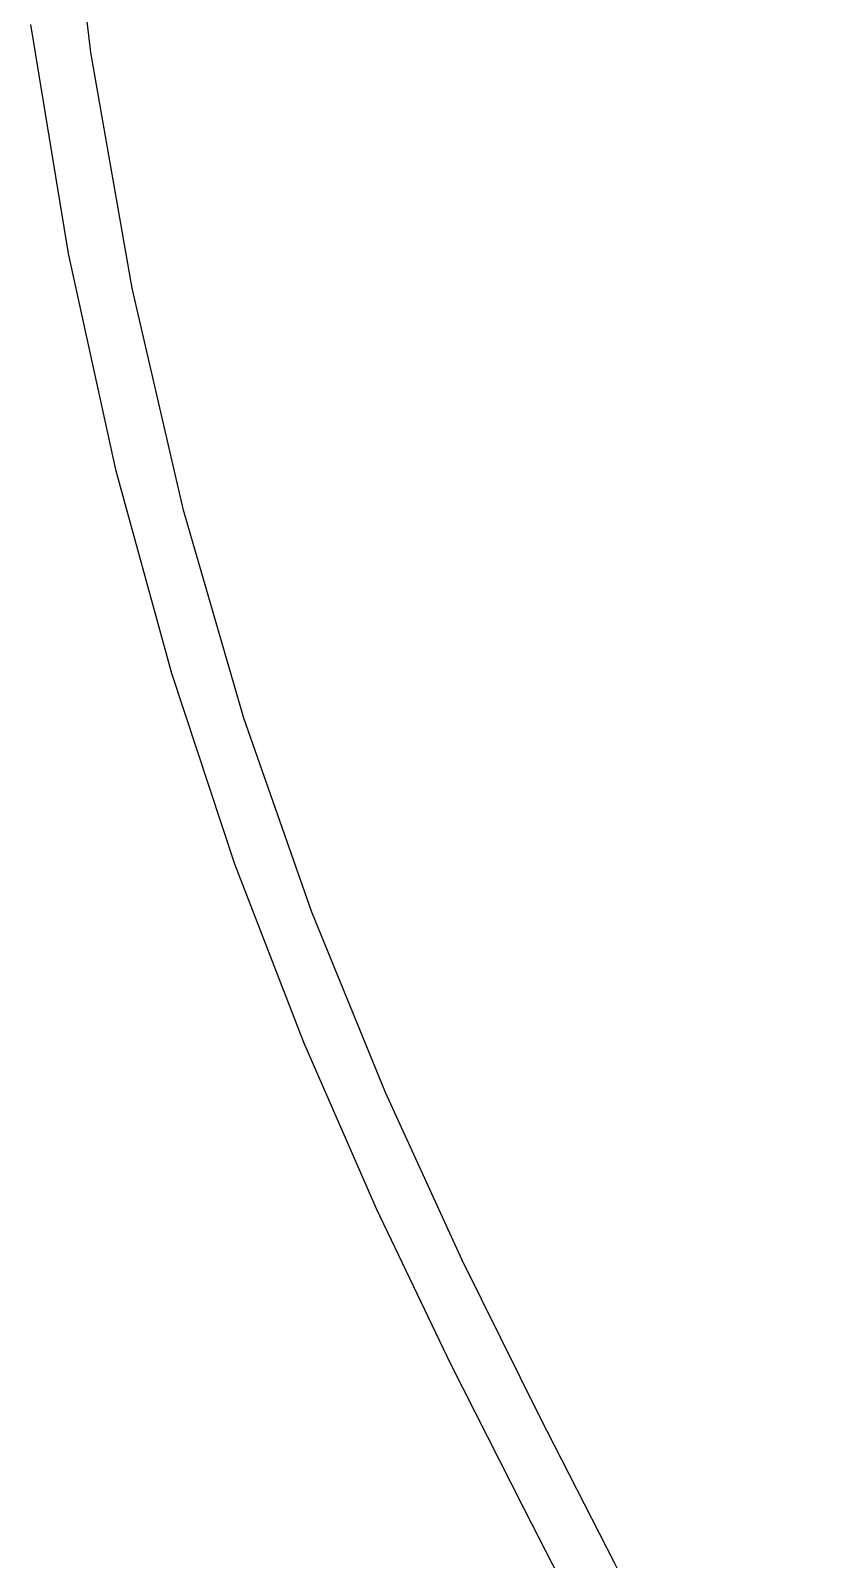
# Model space of a CAD drawing. Extents: x 16296660632 to 16296678915, y -37409619871 to -37409615350.
# Drawn here: x 16296676250.6 to 16296676445.1, y -37409617925 to -37409617547.4 of the extents above; entities that cross this region are included whole.
import ezdxf

# ---------------------------------------------------------------- set-up
doc = ezdxf.new("R2010")
doc.units = 0
doc.header["$LTSCALE"] = 10
doc.header["$MEASUREMENT"] = 0
doc.layers.get('0').update_dxf_attribs({"linetype": 'CONTINUOUS'})

msp = doc.modelspace()

# ---------------------------------------------------------------- linework, layer by layer
at = {"ltscale": 0.5}
for points in [[(16296676445.11945, -37409618086.3834), (16296676444.14559, -37409618056.607643), (16296676437.93239, -37409618025.20607), (16296676426.72209, -37409617993.041847), (16296676411.9167, -37409617960.105812), (16296676394.75342, -37409617925.848267), (16296676376.21331, -37409617889.672592), (16296676357.126751, -37409617851.093559), (16296676338.197599, -37409617809.682861), (16296676320.055389, -37409617765.126732), (16296676303.272751, -37409617717.25351), (16296676288.32021, -37409617665.903717), (16296676275.61746, -37409617611.090714), (16296676265.49024, -37409617552.869621), (16296676258.174271, -37409617491.280968), (16296676253.84552, -37409617426.473358), (16296676253.03606, -37409617386.022873)], [(16296676250.572639, -37409617545.92263), (16296676259.857719, -37409617602.449074), (16296676271.539619, -37409617655.872818), (16296676285.357519, -37409617706.158974), (16296676300.961889, -37409617753.257721), (16296676317.96607, -37409617797.277527), (16296676335.913389, -37409617838.364403), (16296676354.256069, -37409617876.682602), (16296676372.450609, -37409617912.622612), (16296676389.802799, -37409617946.523323), (16296676405.51181, -37409617978.860443), (16296676418.559601, -37409618010.156197), (16296676427.58802, -37409618040.765297), (16296676431.394621, -37409618070.432457), (16296676430.23543, -37409618098.386276), (16296676424.80423, -37409618124.235481), (16296676415.7083, -37409618147.810493), (16296676403.604179, -37409618168.701202), (16296676389.31217, -37409618186.454681), (16296676373.5574, -37409618200.950394)]]:
    msp.add_lwpolyline(points, dxfattribs=at)

doc.saveas('drawing.dxf')
